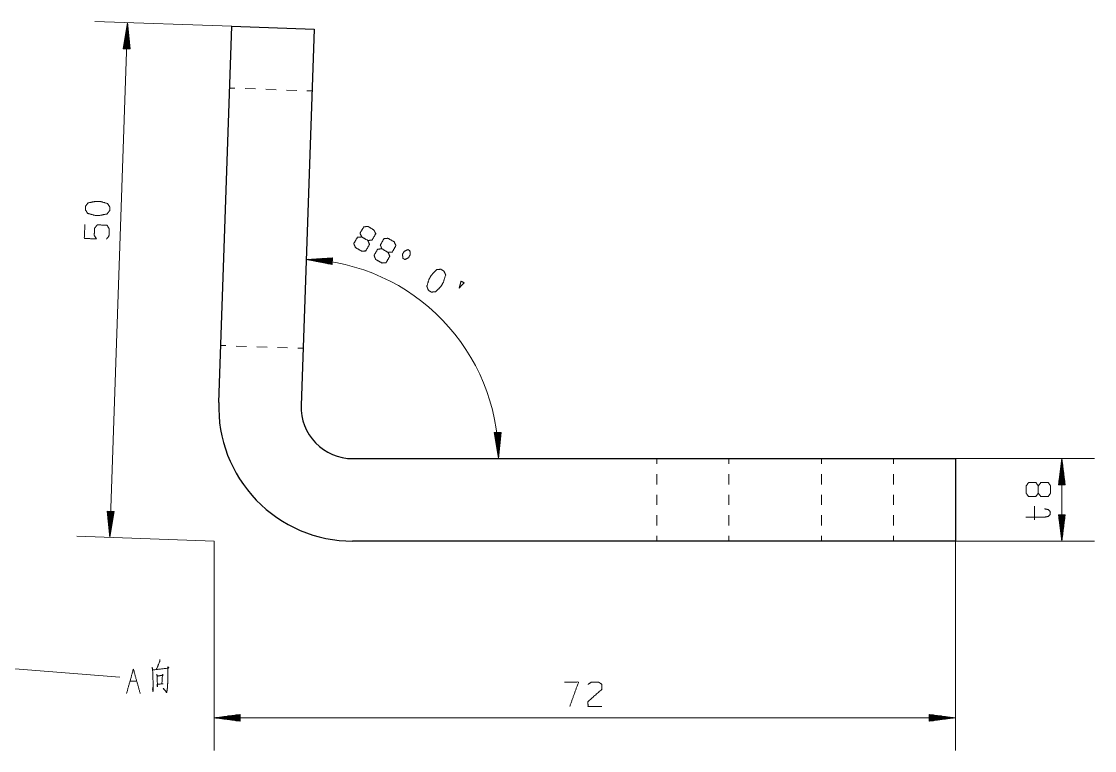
# Model space of a CAD drawing. Header units: millimetres. Extents: x 0 to 420, y 0 to 297.
# Drawn here: x 115.5 to 219.7, y 145 to 215.7 of the extents above; entities that cross this region are included whole.
import ezdxf

# ---------------------------------------------------------------- set-up
doc = ezdxf.new("R2010")
doc.units = ezdxf.units.MM
doc.layers.add('1', color=7, linetype='Continuous', true_color=0xffffff)

msp = doc.modelspace()

# ---------------------------------------------------------------- linework, layer by layer
at = {"layer": '1', "color": 13, "linetype": 'Continuous', "lineweight": 18}
for p, q in [((135.94, 215.28), (122.64, 215.74)), ((124.07, 165.66), (125.81, 215.63)), ((125.81, 215.63), (125.39, 213.1)), ((125.65, 213.1), (125.72, 215.06)), ((125.7, 213.09), (125.78, 215.44)), ((125.75, 213.09), (125.83, 215.44)), ((125.8, 213.09), (125.87, 215.05)), ((126.06, 213.08), (125.81, 215.63)), ((125.5, 213.1), (125.52, 213.9)), ((125.55, 213.1), (125.59, 214.29)), ((125.6, 213.1), (125.65, 214.67)), ((125.85, 213.09), (125.91, 214.66)), ((125.9, 213.09), (125.94, 214.28)), ((125.95, 213.08), (125.98, 213.89)), ((125.39, 213.1), (125.39, 213.14)), ((125.39, 213.1), (125.39, 213.14)), ((125.39, 213.1), (126.06, 213.08)), ((125.44, 213.1), (125.46, 213.52)), ((126, 213.08), (126.02, 213.5)), ((126.05, 213.08), (126.05, 213.11)), ((126.05, 213.08), (126.05, 213.11)), ((145.71, 192.8), (143.16, 192.64)), ((145.67, 192.14), (145.71, 192.8)), ((145.71, 192.8), (145.68, 192.8)), ((145.71, 192.8), (145.68, 192.8)), ((143.16, 192.64), (145.67, 192.14)), ((145.69, 192.5), (143.35, 192.66)), ((145.69, 192.45), (143.35, 192.6)), ((145.68, 192.39), (143.73, 192.53)), ((145.69, 192.55), (143.74, 192.68)), ((145.68, 192.34), (144.11, 192.45)), ((145.7, 192.6), (144.13, 192.7)), ((145.68, 192.29), (144.49, 192.37)), ((145.7, 192.65), (144.51, 192.73)), ((145.67, 192.24), (144.87, 192.3)), ((145.7, 192.7), (144.9, 192.75)), ((145.67, 192.19), (145.25, 192.22)), ((145.71, 192.75), (145.29, 192.78)), ((145.67, 192.14), (145.64, 192.14)), ((145.67, 192.14), (145.64, 192.14)), ((162.08, 175.86), (161.41, 175.84)), ((161.41, 175.84), (161.41, 175.8)), ((161.41, 175.84), (161.41, 175.8)), ((161.41, 175.84), (161.83, 173.31)), ((161.46, 175.84), (161.48, 175.42)), ((161.52, 175.84), (161.54, 175.04)), ((161.57, 175.84), (161.6, 174.65)), ((161.62, 175.84), (161.67, 174.27)), ((161.67, 175.84), (161.73, 173.88)), ((161.72, 175.85), (161.8, 173.5)), ((161.77, 175.85), (161.85, 173.5)), ((161.82, 175.85), (161.88, 173.89)), ((161.83, 173.31), (162.08, 175.86)), ((161.87, 175.85), (161.92, 174.28)), ((161.92, 175.85), (161.96, 174.66)), ((161.97, 175.85), (162, 175.05)), ((162.02, 175.86), (162.04, 175.44)), ((162.07, 175.86), (162.07, 175.83)), ((162.07, 175.86), (162.07, 175.83)), ((206.2, 173.31), (219.71, 173.31)), ((216.54, 173.31), (216.2, 170.77)), ((216.51, 170.77), (216.51, 173.11)), ((216.87, 170.77), (216.54, 173.31)), ((216.54, 173.31), (216.54, 165.31)), ((216.56, 170.77), (216.56, 173.11)), ((216.36, 170.77), (216.36, 171.96)), ((216.41, 170.77), (216.41, 172.34)), ((216.46, 170.77), (216.46, 172.73)), ((216.62, 170.77), (216.62, 172.73)), ((216.67, 170.77), (216.67, 172.34)), ((216.72, 170.77), (216.72, 171.96)), ((216.26, 170.77), (216.26, 171.19)), ((216.31, 170.77), (216.31, 171.57)), ((216.77, 170.77), (216.77, 171.57)), ((216.82, 170.77), (216.82, 171.19)), ((216.2, 170.77), (216.87, 170.77)), ((216.21, 170.77), (216.21, 170.8)), ((216.21, 170.77), (216.21, 170.8)), ((216.87, 170.77), (216.87, 170.8)), ((216.87, 170.77), (216.87, 170.8)), ((123.83, 168.21), (123.82, 168.18)), ((123.83, 168.21), (123.82, 168.18)), ((123.82, 168.21), (124.07, 165.66)), ((124.49, 168.19), (123.82, 168.21)), ((123.88, 168.21), (123.86, 167.79)), ((123.93, 168.21), (123.9, 167.4)), ((123.98, 168.21), (123.94, 167.02)), ((124.03, 168.2), (123.97, 166.63)), ((124.08, 168.2), (124.01, 166.24)), ((124.13, 168.2), (124.05, 165.86)), ((124.07, 165.66), (124.49, 168.19)), ((124.18, 168.2), (124.1, 165.85)), ((124.23, 168.2), (124.16, 166.24)), ((124.28, 168.2), (124.23, 166.62)), ((124.33, 168.19), (124.29, 167)), ((124.38, 168.19), (124.36, 167.39)), ((124.44, 168.19), (124.42, 167.77)), ((124.49, 168.19), (124.48, 168.16)), ((124.49, 168.19), (124.48, 168.16)), ((216.2, 167.85), (216.54, 165.31)), ((216.87, 167.85), (216.2, 167.85)), ((216.21, 167.85), (216.21, 167.82)), ((216.21, 167.85), (216.21, 167.82)), ((216.26, 167.85), (216.26, 167.43)), ((216.31, 167.85), (216.31, 167.04)), ((216.36, 167.85), (216.36, 166.66)), ((216.41, 167.85), (216.41, 166.27)), ((216.46, 167.85), (216.46, 165.89)), ((216.51, 167.85), (216.51, 165.5)), ((216.54, 165.31), (216.87, 167.85)), ((216.56, 167.85), (216.56, 165.5)), ((216.62, 167.85), (216.62, 165.89)), ((216.67, 167.85), (216.67, 166.27)), ((216.72, 167.85), (216.72, 166.66)), ((216.77, 167.85), (216.77, 167.04)), ((216.82, 167.85), (216.82, 167.43)), ((216.87, 167.85), (216.87, 167.82)), ((216.87, 167.85), (216.87, 167.82)), ((134.2, 165.31), (120.89, 165.77)), ((134.2, 165.31), (134.2, 144.98)), ((206.2, 165.31), (219.71, 165.31)), ((206.2, 165.31), (206.2, 144.98)), ((125.07, 152.09), (105.13, 153.68)), ((136.74, 148.49), (134.2, 148.15)), ((134.2, 148.15), (136.74, 147.82)), ((134.2, 148.15), (206.2, 148.15)), ((136.74, 148.18), (134.39, 148.18)), ((136.74, 148.13), (134.39, 148.13)), ((136.74, 148.23), (134.77, 148.23)), ((136.74, 148.08), (134.77, 148.08)), ((136.74, 148.28), (135.16, 148.28)), ((136.74, 148.03), (135.16, 148.03)), ((136.74, 148.33), (135.55, 148.33)), ((136.74, 148.38), (135.93, 148.38)), ((136.74, 148.43), (136.32, 148.43)), ((136.74, 148.48), (136.7, 148.48)), ((136.74, 148.48), (136.7, 148.48)), ((136.74, 147.82), (136.74, 148.49)), ((203.66, 148.49), (203.66, 147.82)), ((206.2, 148.15), (203.66, 148.49)), ((203.66, 148.48), (203.69, 148.48)), ((203.66, 148.48), (203.69, 148.48)), ((203.66, 148.43), (204.07, 148.43)), ((203.66, 148.38), (204.46, 148.38)), ((203.66, 148.33), (204.85, 148.33)), ((203.66, 148.28), (205.23, 148.28)), ((203.66, 148.23), (205.62, 148.23)), ((203.66, 148.18), (206, 148.18)), ((203.66, 147.82), (206.2, 148.15)), ((203.66, 148.13), (206, 148.13)), ((203.66, 148.08), (205.62, 148.08)), ((203.66, 148.03), (205.23, 148.03)), ((136.74, 147.98), (135.55, 147.98)), ((136.74, 147.92), (135.93, 147.92)), ((136.74, 147.87), (136.32, 147.87)), ((136.74, 147.82), (136.7, 147.82)), ((136.74, 147.82), (136.7, 147.82)), ((203.66, 147.98), (204.85, 147.98)), ((203.66, 147.92), (204.46, 147.92)), ((203.66, 147.87), (204.07, 147.87)), ((203.66, 147.82), (203.69, 147.82)), ((203.66, 147.82), (203.69, 147.82))]:
    msp.add_line(p, q, dxfattribs=at)
at = {"layer": '1', "color": 30, "linetype": 'Continuous', "lineweight": 25}
for p, q in [((134.67, 178.76), (135.94, 215.28)), ((135.94, 215.28), (143.94, 215)), ((143.94, 215), (142.66, 178.48)), ((147.66, 173.31), (206.2, 173.31)), ((206.2, 173.31), (206.2, 165.31)), ((206.2, 165.31), (147.66, 165.31))]:
    msp.add_line(p, q, dxfattribs=at)
at = {"layer": '1', "color": 43, "linetype": 'Continuous', "lineweight": 18}
for p, q in [((136.23, 209.26), (135.73, 209.28)), ((138.23, 209.19), (137.23, 209.23)), ((140.23, 209.12), (139.23, 209.16)), ((142.23, 209.05), (141.23, 209.09)), ((143.73, 209), (143.23, 209.02)), ((134.86, 184.3), (135.36, 184.28)), ((136.36, 184.24), (137.36, 184.21)), ((138.36, 184.17), (139.36, 184.14)), ((140.36, 184.1), (141.35, 184.07)), ((142.35, 184.03), (142.85, 184.02)), ((177.2, 173.31), (177.2, 172.81)), ((184.2, 172.81), (184.2, 173.31)), ((193.2, 173.31), (193.2, 172.81)), ((200.2, 172.81), (200.2, 173.31)), ((177.2, 171.81), (177.2, 170.81)), ((184.2, 170.81), (184.2, 171.81)), ((193.2, 171.81), (193.2, 170.81)), ((200.2, 170.81), (200.2, 171.81)), ((177.2, 169.81), (177.2, 168.81)), ((184.2, 168.81), (184.2, 169.81)), ((193.2, 169.81), (193.2, 168.81)), ((200.2, 168.81), (200.2, 169.81)), ((177.2, 167.81), (177.2, 166.81)), ((184.2, 166.81), (184.2, 167.81)), ((193.2, 167.81), (193.2, 166.81)), ((200.2, 166.81), (200.2, 167.81)), ((177.2, 165.81), (177.2, 165.31)), ((184.2, 165.31), (184.2, 165.81)), ((193.2, 165.81), (193.2, 165.31)), ((200.2, 165.31), (200.2, 165.81))]:
    msp.add_line(p, q, dxfattribs=at)
at = {"layer": '1', "color": 95, "linetype": 'Continuous', "lineweight": 18}
for p, q in [((213.87, 167.37), (213.87, 168.69)), ((126.03, 151.7), (126.71, 151.7))]:
    msp.add_line(p, q, dxfattribs=at)
at = {"layer": '1', "color": 13, "linetype": 'Continuous', "lineweight": 18}
msp.add_arc((142.48, 173.31), 19.35, 0, 88, dxfattribs=at)
at = {"layer": '1', "color": 30, "linetype": 'Continuous', "lineweight": 25}
for radius in [13, 5]:
    msp.add_arc((147.66, 178.31), radius, 178, 270, dxfattribs=at)
at = {"layer": '1', "color": 95, "linetype": 'Continuous', "lineweight": 18}
for points, knots in [([(124.09, 197.72), (123.86, 198.07), (123.16, 198.27), (122.69, 198.28), (121.96, 198.13), (121.72, 197.8), (121.71, 197.47), (121.92, 197.12), (122.64, 196.92), (123.12, 196.92), (123.82, 197.06), (124.08, 197.39), (124.09, 197.72)], [0, 0, 0.067526, 0.183971, 0.260583, 0.380944, 0.446142, 0.500308, 0.565503, 0.685864, 0.762529, 0.87831, 0.945834, 1, 1]), ([(123.76, 194.61), (124, 194.93), (124.02, 195.62), (123.81, 195.97), (122.86, 196), (122.6, 195.67), (122.57, 194.98), (122.79, 194.64), (121.61, 194.68), (121.66, 196.04)], [0, 0, 0.062229, 0.168345, 0.230572, 0.376816, 0.441263, 0.54738, 0.609609, 0.79049, 1, 1]), ([(148.54, 194.83), (148.38, 195.19), (148.75, 195.81), (149.14, 195.85), (149.73, 195.5), (149.91, 195.14), (149.54, 194.51), (149.14, 194.49), (148.54, 194.83), (148.13, 194.79), (147.77, 194.18), (147.94, 193.8), (148.53, 193.45), (148.94, 193.47), (149.3, 194.1), (149.14, 194.49)], [0, 0, 0.047574, 0.136085, 0.183658, 0.267814, 0.317165, 0.405676, 0.455028, 0.539183, 0.590295, 0.675755, 0.726869, 0.811025, 0.860375, 0.948886, 1, 1]), ([(150.51, 193.68), (150.35, 194.04), (150.71, 194.66), (151.1, 194.7), (151.7, 194.35), (151.87, 193.99), (151.51, 193.36), (151.1, 193.33), (150.51, 193.68), (150.09, 193.64), (149.74, 193.03), (149.9, 192.65), (150.5, 192.3), (150.9, 192.32), (151.27, 192.95), (151.1, 193.33)], [0, 0, 0.047574, 0.136085, 0.183659, 0.267816, 0.317167, 0.405678, 0.455028, 0.539185, 0.590298, 0.675758, 0.726869, 0.811025, 0.860376, 0.948889, 1, 1]), ([(152.54, 192.75), (152.74, 192.64), (153.09, 192.81), (153.25, 193.09), (153.23, 193.48), (153.03, 193.6), (152.67, 193.43), (152.51, 193.15), (152.54, 192.75)], [0, 0, 0.085682, 0.2304, 0.351584, 0.496299, 0.58198, 0.730397, 0.851588, 1, 1]), ([(155.32, 189.47), (155.74, 189.52), (156.24, 190.03), (156.48, 190.44), (156.7, 191.16), (156.52, 191.52), (156.23, 191.69), (155.83, 191.67), (155.31, 191.13), (155.08, 190.71), (154.87, 190.03), (155.03, 189.64), (155.32, 189.47)], [0, 0, 0.067526, 0.183971, 0.260583, 0.380942, 0.44614, 0.500307, 0.565504, 0.685862, 0.762529, 0.878311, 0.945835, 1, 1]), ([(158, 189.85), (158.2, 190.54), (158.49, 190.37), (158, 189.85)], [0, 0, 0.406594, 0.595719, 1, 1]), ([(214.25, 169.96), (214.02, 169.64), (213.3, 169.64), (213.07, 169.96), (213.07, 170.65), (213.3, 170.99), (214.02, 170.99), (214.25, 170.65), (214.25, 169.96), (214.5, 169.63), (215.2, 169.63), (215.45, 169.96), (215.45, 170.65), (215.22, 170.99), (214.5, 170.99), (214.25, 170.65)], [0, 0, 0.047573, 0.136085, 0.183658, 0.267815, 0.317166, 0.405677, 0.455028, 0.539185, 0.590297, 0.675757, 0.726869, 0.811026, 0.860377, 0.948888, 1, 1]), ([(214.87, 168.44), (215.22, 168.36), (215.42, 168.16), (215.42, 167.91), (215.22, 167.7), (214.87, 167.63), (213.05, 167.63)], [0, 0, 0.107404, 0.190397, 0.264021, 0.350761, 0.456999, 1, 1]), ([(128.95, 153.82), (128.93, 153.62), (128.61, 152.85)], [0, 0, 0.193814, 1, 1]), ([(125.7, 150.5), (126.37, 152.87), (127.04, 150.5)], [0, 0, 0.5, 1, 1]), ([(128.19, 153.07), (128.24, 152.77), (128.28, 151.72), (128.28, 150.7), (128.24, 150.92), (128.26, 151.12)], [0, 0, 0.108442, 0.482379, 0.847349, 0.928486, 1, 1]), ([(128.26, 152.8), (129.73, 152.97), (129.82, 153.02), (129.73, 153.1), (129.73, 152.47), (129.71, 151.72), (129.69, 151.27), (129.66, 150.92), (129.62, 150.7), (129.59, 150.57), (129.5, 150.75), (129.27, 151), (129.6, 150.67)], [0, 0, 0.282358, 0.301766, 0.323876, 0.443313, 0.586661, 0.672711, 0.73996, 0.783528, 0.808323, 0.845822, 0.910687, 1, 1]), ([(128.65, 152.4), (128.68, 152.15), (128.7, 151.42), (128.7, 151.17), (128.68, 151.37), (128.7, 151.42), (129.27, 151.45), (129.14, 151.47), (129.2, 152.37), (129.27, 152.3), (128.7, 152.2)], [0, 0, 0.06734, 0.260478, 0.327152, 0.380667, 0.394806, 0.545633, 0.579249, 0.819512, 0.846992, 1, 1]), ([(168.75, 149.25), (169.6, 151.62), (168.25, 151.62)], [0, 0, 0.652469, 1, 1]), ([(170.53, 151.4), (170.85, 151.62), (171.54, 151.62), (171.87, 151.4), (171.87, 150.92), (170.51, 149.72), (170.53, 149.25), (171.87, 149.25)], [0, 0, 0.069693, 0.192977, 0.265274, 0.350227, 0.67474, 0.759752, 1, 1])]:
    msp.add_open_spline(points, degree=1, knots=knots, dxfattribs=at)

doc.saveas('drawing.dxf')
